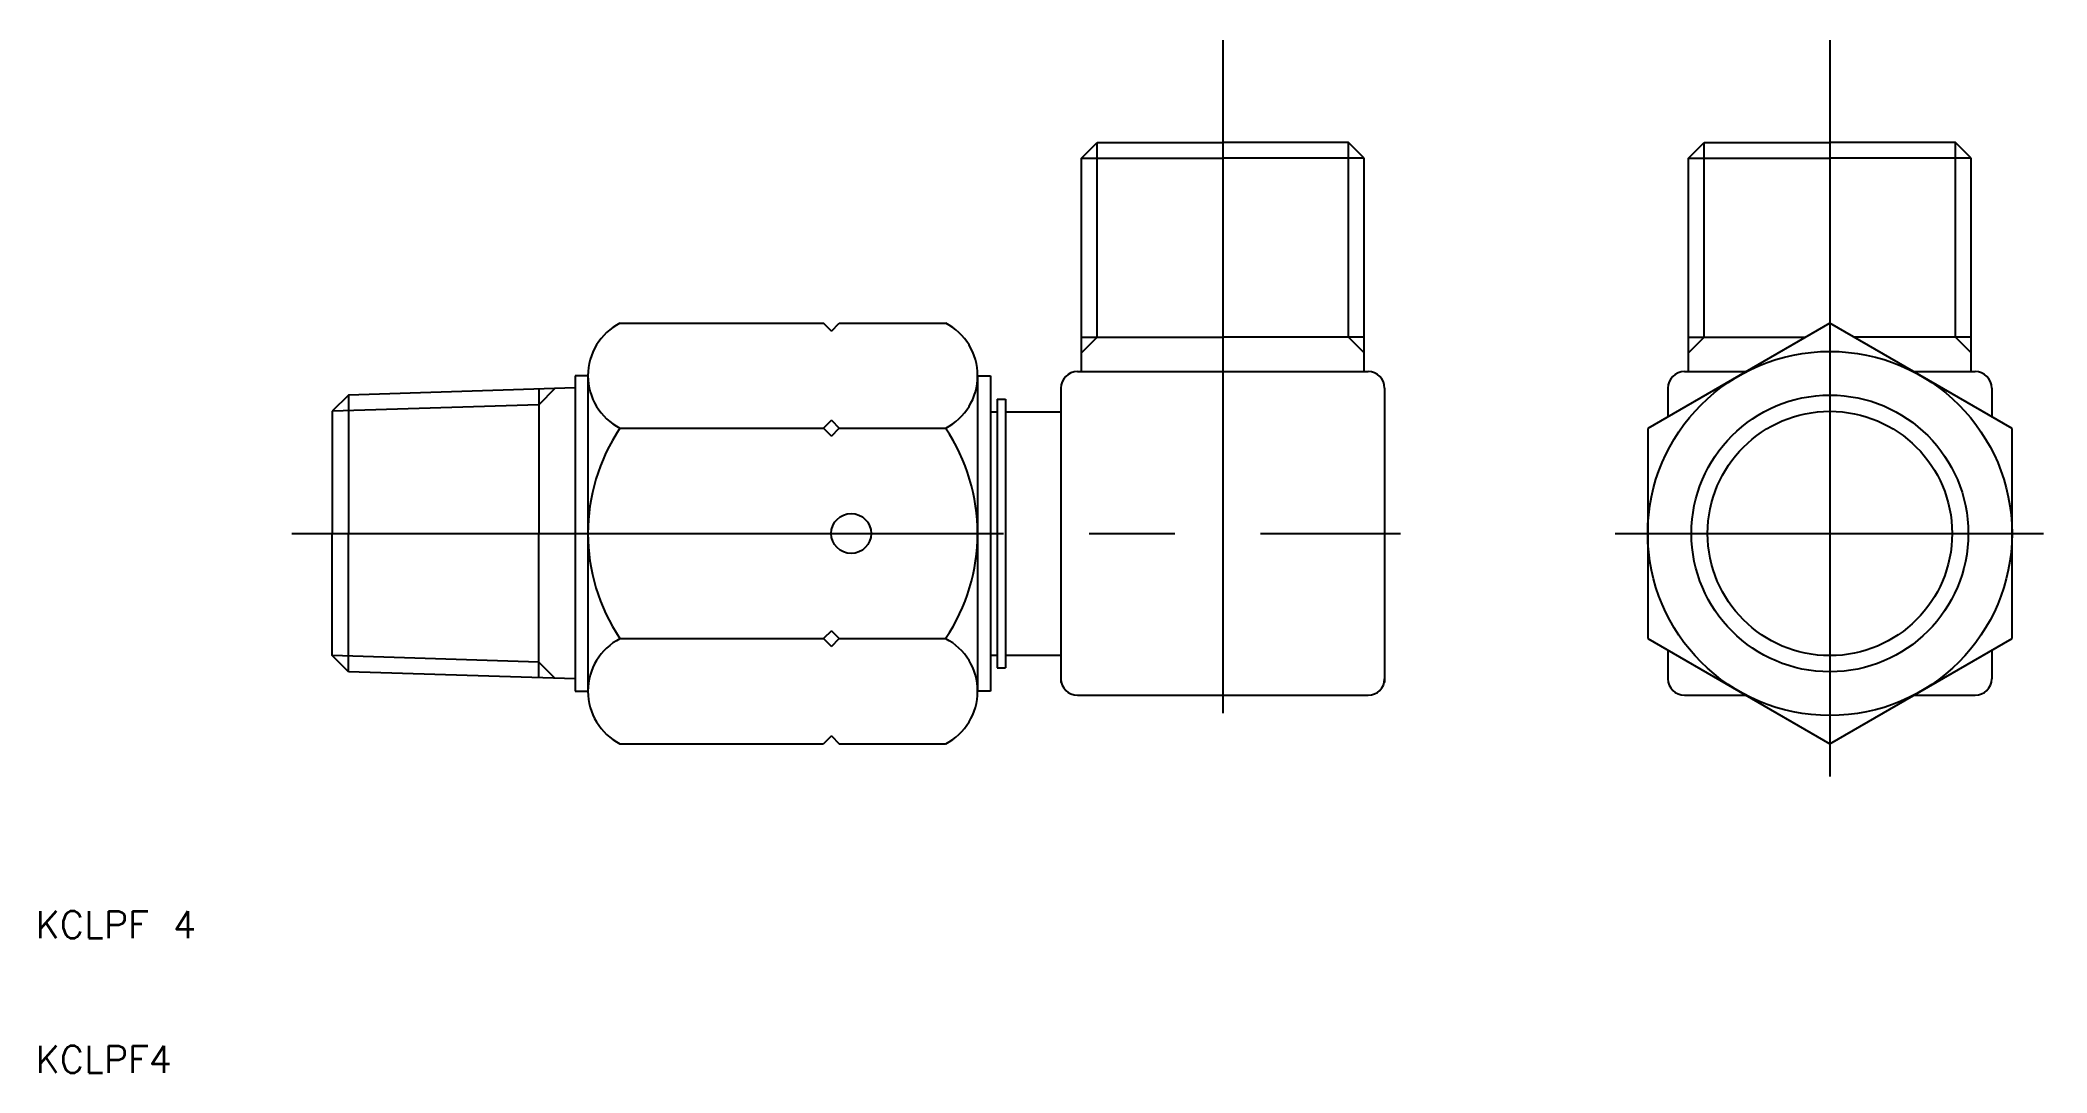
# Model space of a CAD drawing. Extents: x 10 to 159, y 10 to 87.
import ezdxf

# ---------------------------------------------------------------- set-up
doc = ezdxf.new("R2010")
doc.units = 0
doc.linetypes.add('CENTER', pattern=[50.8, 31.75, -6.35, 6.35, -6.35])
doc.layers.get('0').update_dxf_attribs({"linetype": 'CONTINUOUS'})
doc.layers.add('CENTER', color=1, linetype='CENTER')
doc.styles.get("Standard").update_dxf_attribs({"font": 'txt.shx'})

msp = doc.modelspace()

# ---------------------------------------------------------------- linework, layer by layer
for p, q in [((87.52, 77.84), (88.68, 79)), ((88.68, 79), (98, 79)), ((107.32, 79), (98, 79)), ((108.48, 77.84), (107.32, 79)), ((132.52, 77.84), (133.68, 79)), ((133.68, 79), (143, 79)), ((152.32, 79), (143, 79)), ((153.48, 77.84), (152.32, 79)), ((87.52, 62), (87.52, 77.84)), ((87.52, 77.84), (98, 77.84)), ((108.48, 77.84), (98, 77.84)), ((108.48, 62), (108.48, 77.84)), ((132.52, 62), (132.52, 77.84)), ((132.52, 77.84), (143, 77.84)), ((153.48, 77.84), (143, 77.84)), ((153.48, 62), (153.48, 77.84)), ((53.32, 65.6), (68.4, 65.6)), ((68.99, 65.01), (68.4, 65.6)), ((68.99, 65.01), (69.57, 65.6)), ((69.57, 65.6), (77.46, 65.6)), ((143, 65.59), (129.5, 57.79)), ((156.5, 57.79), (143, 65.59)), ((87.52, 64.55), (98, 64.55)), ((108.48, 64.55), (98, 64.55)), ((132.52, 64.55), (141.2, 64.55)), ((153.48, 64.55), (144.8, 64.55)), ((50, 61.7), (50, 38.3)), ((50.95, 61.7), (50, 61.7)), ((50.95, 61.7), (50.95, 38.3)), ((79.83, 61.7), (79.83, 38.3)), ((79.83, 61.7), (80.78, 61.7)), ((80.78, 61.7), (80.78, 38.3)), ((87.23, 62), (108.77, 62)), ((132.23, 62), (136.78, 62)), ((149.22, 62), (153.77, 62)), ((33.2, 60.26), (32, 59.06)), ((50, 60.79), (33.2, 60.26)), ((33.2, 60.26), (33.2, 50)), ((47.3, 60.7), (47.3, 50)), ((81.29, 59.97), (81.29, 40.03)), ((81.29, 59.97), (81.89, 59.97)), ((81.89, 59.97), (81.89, 40.03)), ((86, 60.77), (86, 38.94)), ((110, 60.77), (110, 38.94)), ((131, 60.77), (131, 58.66)), ((155, 60.77), (155, 58.66)), ((32, 59.06), (32, 50)), ((68.99, 58.39), (68.4, 57.8)), ((68.99, 58.39), (69.57, 57.8)), ((80.78, 59.03), (81.29, 59.03)), ((81.89, 59.03), (86, 59.03)), ((53.32, 57.8), (68.4, 57.8)), ((68.99, 57.21), (68.4, 57.8)), ((68.99, 57.21), (69.57, 57.8)), ((69.57, 57.8), (77.46, 57.8)), ((129.5, 57.79), (129.5, 42.21)), ((156.5, 42.21), (156.5, 57.79)), ((32, 40.94), (32, 50)), ((33.2, 39.74), (33.2, 50)), ((47.3, 39.3), (47.3, 50)), ((53.32, 42.2), (68.4, 42.2)), ((68.99, 42.79), (68.4, 42.2)), ((68.99, 41.61), (68.4, 42.2)), ((68.99, 42.79), (69.57, 42.2)), ((68.99, 41.61), (69.57, 42.2)), ((69.57, 42.2), (77.46, 42.2)), ((129.5, 42.21), (143, 34.41)), ((143, 34.41), (156.5, 42.21)), ((33.2, 39.74), (32, 40.94)), ((80.78, 40.97), (81.29, 40.97)), ((81.89, 40.97), (86, 40.97)), ((131, 41.34), (131, 39.23)), ((155, 41.34), (155, 39.23)), ((50, 39.22), (33.2, 39.74)), ((81.29, 40.03), (81.89, 40.03)), ((50, 38.3), (50.95, 38.3)), ((80.78, 38.3), (79.83, 38.3)), ((87.23, 38), (108.77, 38)), ((132.23, 38), (136.78, 38)), ((149.22, 38), (153.77, 38)), ((53.32, 34.4), (68.4, 34.4)), ((68.99, 34.99), (68.4, 34.4)), ((68.99, 34.99), (69.57, 34.4)), ((69.57, 34.4), (77.46, 34.4))]:
    msp.add_line(p, q)
at = {"color": 3}
for p, q in [((88.68, 64.55), (88.68, 79)), ((107.32, 64.55), (107.32, 79)), ((133.68, 64.55), (133.68, 79)), ((152.32, 64.55), (152.32, 79)), ((87.52, 63.39), (88.68, 64.55)), ((108.48, 63.39), (107.32, 64.55)), ((132.52, 63.39), (133.68, 64.55)), ((153.48, 63.39), (152.32, 64.55)), ((47.3, 59.54), (32, 59.06)), ((48.5, 60.74), (47.3, 59.54)), ((47.3, 40.46), (32, 40.94)), ((48.5, 39.26), (47.3, 40.46))]:
    msp.add_line(p, q, dxfattribs=at)
for centre, radius in [((143, 50), 13.5), ((143, 50), 10.26), ((70.46, 50), 1.48)]:
    msp.add_circle(centre, radius)
msp.add_circle((143, 50), 9.06, dxfattribs=at)
for centre, radius, start, end in [((55.34, 61.7), 4.39, 117.4231, 242.5769), ((75.44, 61.7), 4.39, 297.4231, 62.5769), ((87.23, 60.77), 1.23, 90, 180), ((108.77, 60.77), 1.23, 0, 90), ((132.23, 60.77), 1.23, 90, 180), ((153.77, 60.77), 1.23, 0, 90), ((64.97, 50), 14.02, 146.1954, 213.8046), ((65.81, 50), 14.02, 326.1954, 33.8046), ((55.34, 38.3), 4.39, 117.4231, 242.5769), ((75.44, 38.3), 4.39, 297.4231, 62.5769), ((87.23, 39.23), 1.23, 180, 270), ((108.77, 39.23), 1.23, 270, 0), ((132.23, 39.23), 1.23, 180, 270), ((153.77, 39.23), 1.23, 270, 0)]:
    msp.add_arc(centre, radius, start, end)
at = {"layer": 'CENTER'}
for p, q in [((98, 86.58), (98, 62)), ((143, 86.58), (143, 62)), ((98, 62), (98, 36.68)), ((143, 62), (143, 31.99)), ((29, 50), (50, 50)), ((50, 50), (111.17, 50)), ((127.08, 50), (159.08, 50))]:
    msp.add_line(p, q, dxfattribs=at)

# ---------------------------------------------------------------- texts
for s, p in [('KCLPF 4', (10, 20)), ('KCLPF4', (10, 10))]:
    msp.add_text(s, height=2).set_placement(p)

doc.saveas('drawing.dxf')
